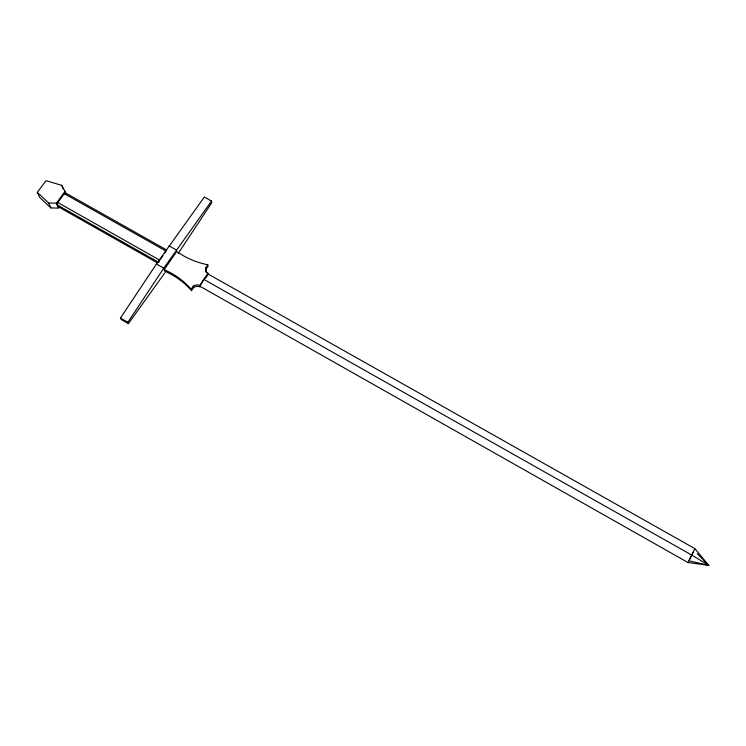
<?xml version="1.0" encoding="UTF-8"?>
<svg xmlns="http://www.w3.org/2000/svg" width="746" height="746" viewBox="0 0 746 746"><rect width="100%" height="100%" fill="white"/><g stroke="black" fill="none" stroke-linecap="round" stroke-linejoin="round"><path stroke-width="1.12" d="M693.621 551.341L688.092 562.54L708.7 565.328L694.843 548.618L208.125 274.034L203.854 279.414L199.9 286.222L688.073 562.568M694.843 548.618L688.922 560.824M205.859 277.932L208.125 274.034M128.405 323.633L127.864 322.3L163.756 268.178L211.51 201.056L204.32 197.056L156.418 264.028L120.46 318.048L121.029 319.391L128.405 323.633L165.025 272.598M178.126 253.556L211.78 202.707L211.51 201.056M199.714 285.541L207.985 273.306A5.837 5.371 -6.2 0 1 205.7 267.814L207.752 264.774A77.342 69.835 -3 0 1 176.718 251.477L164.176 269.66L164.605 271.134A81.417 75.206 -16.2 0 1 191.536 290.632L193.615 287.564L193.279 286.138A5.884 5.427 -8.3 0 1 199.714 285.541L200.031 286.968A5.865 5.418 -8.3 0 0 193.615 287.564M191.536 290.632L191.19 289.215L193.279 286.138M206.055 271.861A5.819 5.353 -6.2 0 1 205.989 269.287L208.041 266.257L207.752 264.774M160.437 259.3L162.954 255.673M164.838 252.95L166.106 251.132L64.324 193.699L57.815 202.52A1.893 0.765 -60.4 0 0 57.106 204.833L158.973 262.48M56.351 203.164L65.042 191.386L61.666 185.334L46.047 180.672L37.3 192.384L39.706 197.429L50.905 207.929L58.589 208.125L56.351 203.164L48.602 202.968L37.3 192.384M690.022 561.076L708.7 565.328L697.268 553.681M706.714 564.274L708.7 565.328L692.101 555.276L203.854 279.414M169.034 245.835L176.336 249.947M65.042 191.386L65.769 193.083L166.349 249.817M57.815 202.52L159.803 260.214M157.397 262.834L57.852 206.483A1.893 0.765 -60.4 0 0 58.859 206.334M156.418 264.028L163.756 268.178M120.46 318.048L127.864 322.3M48.602 202.968L50.905 207.929M64.688 194.547L64.324 193.699A1.893 0.765 -60.7 0 1 65.769 193.083M61.666 185.334L63.41 189.409M205.7 267.814L205.989 269.287M207.985 273.306L208.274 274.761A5.819 5.353 -6.2 0 1 207.826 274.444M164.176 269.66A81.668 75.421 -16.2 0 1 191.19 289.215M206.456 272.831A5.819 5.353 -6.2 0 1 206.232 272.355M159.122 261.51A1.921 0.587 -60.4 0 1 159.308 261.072"/></g></svg>
